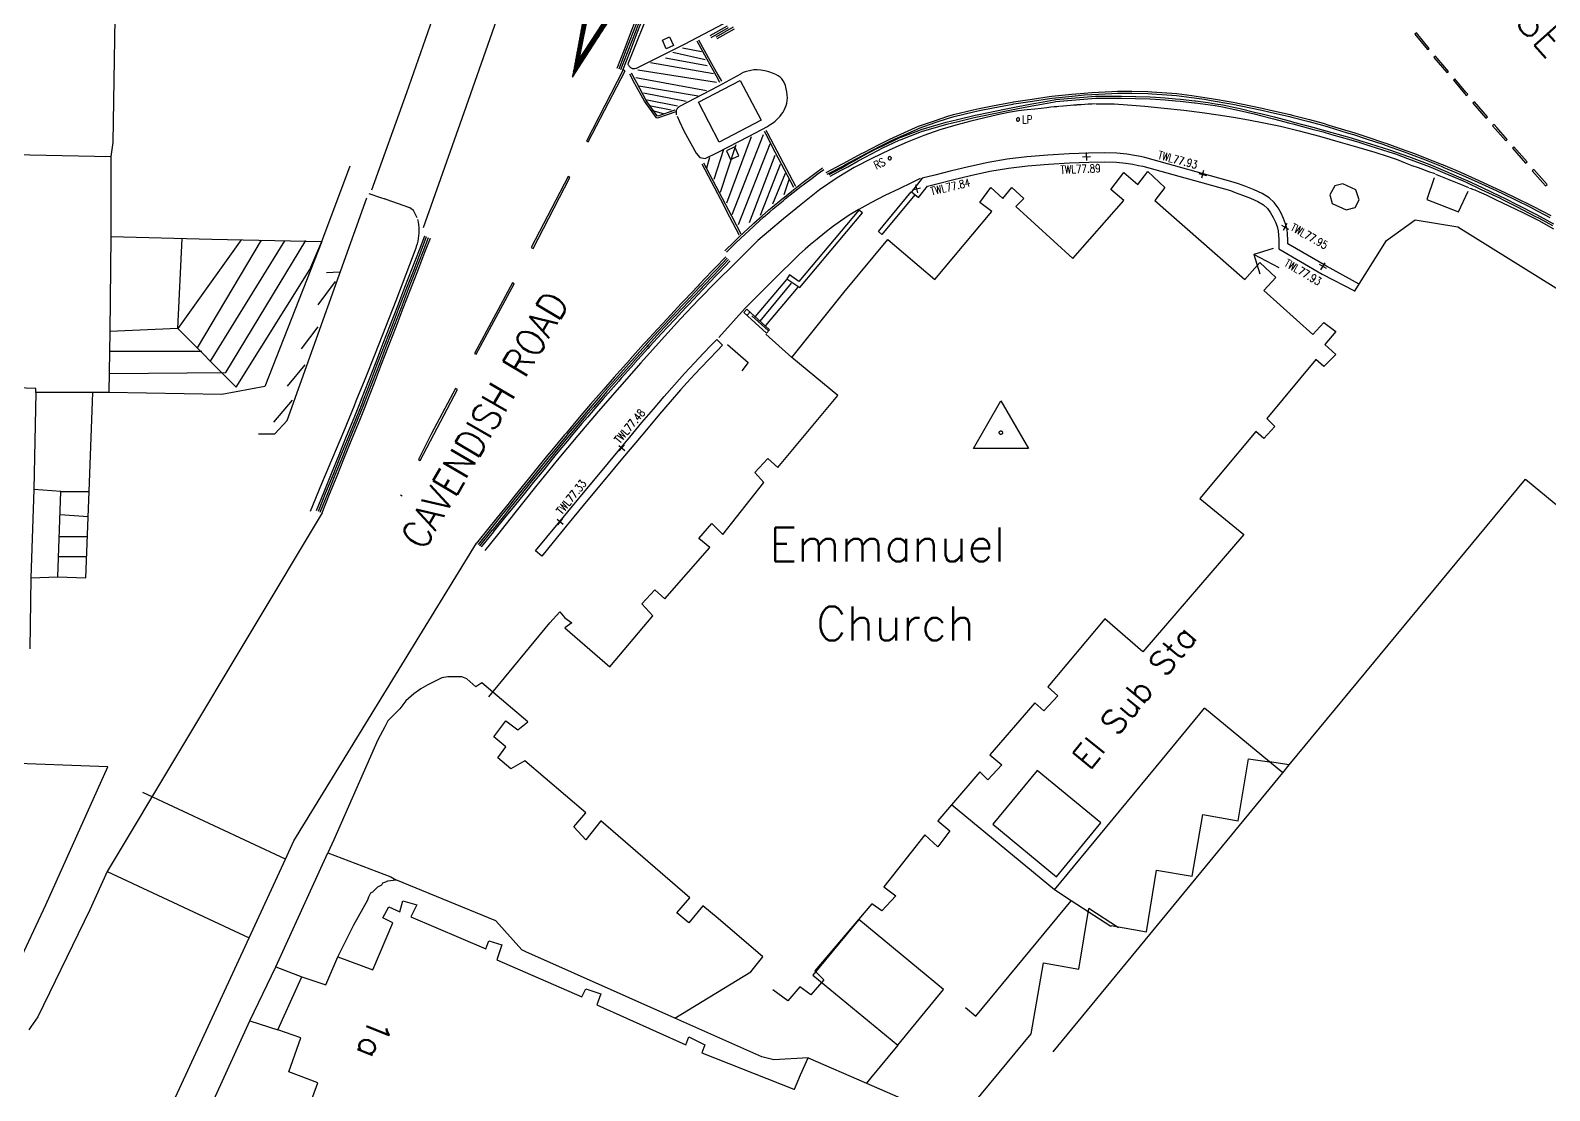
# Model space of a CAD drawing. Extents: x 427500 to 429848, y 434500 to 436505.
# Drawn here: x 429542 to 429618, y 434591.1 to 434644.1 of the extents above; entities that cross this region are included whole.
import ezdxf

# ---------------------------------------------------------------- set-up
doc = ezdxf.new("R2010")
doc.units = 0
doc.layers.get('0').update_dxf_attribs({"color": 222})
doc.layers.add('LPTIP_Ex_Base', color=8, linetype='Continuous')
doc.layers.add('ROADNAME', color=7, linetype='Continuous')
doc.styles.add('LCC Romans', font='romans.shx', dxfattribs={"width": 0.9})
doc.styles.add('MtXpl_Romans', font='romans__.ttf')
doc.styles.get("Standard").update_dxf_attribs({"font": 'romans.shx'})

# ---------------------------------------------------------------- blocks, each defined once
blk = doc.blocks.new('FENCE_UP')
at = {"color": 0, "linetype": 'ByBlock', "flags": 128}
blk.add_lwpolyline([(0, 0.5), (0, -0.5)], dxfattribs=at)
blk = doc.blocks.new('CIRCL')
at = {"color": 0, "linetype": 'ByBlock', "flags": 128}
for points in [[(0.5, 0), (0.475, 0.154), (0.404, 0.293), (0.293, 0.404), (0.154, 0.475), (0, 0.5), (-0.154, 0.475), (-0.293, 0.404), (-0.404, 0.293), (-0.475, 0.154), (-0.5, 0), (-0.475, -0.154), (-0.404, -0.293), (-0.293, -0.404), (-0.154, -0.475), (0, -0.5), (0.154, -0.475), (0.293, -0.404), (0.404, -0.293), (0.475, -0.154)], [(0.5, 0), (0.475, -0.154)]]:
    blk.add_lwpolyline(points, dxfattribs=at)
blk = doc.blocks.new('MH_GWAY_TRI')
at = {"color": 0, "linetype": 'ByBlock', "flags": 128}
for points in [[(0.5, 0.17145), (-0.5, -0.00815)], [(0.5, 0.15435), (0.4046, 0.15435)], [(0.5, 0.15685), (0.4185, 0.15685)], [(0.5, 0.15935), (0.4324, 0.15935)], [(0.5, 0.16185), (0.4463, 0.16185)], [(0.5, 0.16435), (0.4602, 0.16435)], [(0.5, 0.16675), (0.4742, 0.16675)], [(0.5, 0.16935), (0.4881, 0.16935)], [(-0.2742, 0.00185), (-0.4444, 0.00185)], [(-0.2589, 0.00435), (-0.4305, 0.00435)], [(-0.2436, 0.00685), (-0.4165, 0.00685)], [(-0.2283, 0.00935), (-0.4026, 0.00935)], [(-0.213, 0.01185), (-0.3887, 0.01185)], [(-0.1977, 0.01425), (-0.3748, 0.01425)], [(-0.1824, 0.01685), (-0.3609, 0.01685)], [(-0.167, 0.01935), (-0.347, 0.01935)], [(-0.1517, 0.02185), (-0.333, 0.02185)], [(-0.1364, 0.02435), (-0.3191, 0.02435)], [(-0.1211, 0.02685), (-0.3052, 0.02685)], [(-0.1058, 0.02925), (-0.2913, 0.02925)], [(0.3259, 0.09975), (-0.2872, -0.00035)], [(-0.0905, 0.03185), (-0.2774, 0.03185)], [(-0.0752, 0.03435), (-0.2635, 0.03435)], [(-0.0599, 0.03675), (-0.2495, 0.03675)], [(-0.0445, 0.03935), (-0.2356, 0.03935)], [(-0.0292, 0.04185), (-0.2217, 0.04185)], [(-0.0139, 0.04435), (-0.2078, 0.04435)], [(0.0014, 0.04685), (-0.1939, 0.04685)], [(0.0167, 0.04935), (-0.18, 0.04935)], [(0.032, 0.05175), (-0.166, 0.05175)], [(0.0473, 0.05435), (-0.1521, 0.05435)], [(0.0627, 0.05685), (-0.1382, 0.05685)], [(0.078, 0.05935), (-0.1243, 0.05935)], [(0.0933, 0.06185), (-0.1104, 0.06185)], [(0.1086, 0.06435), (-0.0965, 0.06435)], [(0.1239, 0.06675), (-0.0825, 0.06675)], [(0.1392, 0.06935), (-0.0686, 0.06935)], [(0.1545, 0.07185), (-0.0547, 0.07185)], [(0.1698, 0.07425), (-0.0408, 0.07425)], [(0.1852, 0.07685), (-0.0269, 0.07685)], [(0.2005, 0.07935), (-0.0129, 0.07935)], [(0.2158, 0.08185), (0.001, 0.08185)], [(0.2311, 0.08435), (0.0149, 0.08435)], [(0.2464, 0.08685), (0.0288, 0.08685)], [(0.2617, 0.08935), (0.0427, 0.08935)], [(0.277, 0.09185), (0.0566, 0.09185)], [(0.2923, 0.09435), (0.0706, 0.09435)], [(0.3077, 0.09685), (0.0845, 0.09685)], [(0.323, 0.09935), (0.0984, 0.09935)], [(0.5, 0.10185), (0.1123, 0.10185)], [(0.5, 0.10435), (0.1262, 0.10435)], [(0.5, 0.10685), (0.1401, 0.10685)], [(0.5, 0.10935), (0.1541, 0.10935)], [(0.5, 0.11185), (0.168, 0.11185)], [(0.5, 0.11435), (0.1819, 0.11435)], [(0.5, 0.11685), (0.1958, 0.11685)], [(0.5, 0.11935), (0.2097, 0.11935)], [(0.5, 0.12185), (0.2236, 0.12185)], [(0.5, 0.12435), (0.2376, 0.12435)], [(0.5, 0.12685), (0.2515, 0.12685)], [(0.5, 0.12925), (0.2654, 0.12925)], [(0.5, 0.13185), (0.2793, 0.13185)], [(0.5, 0.13435), (0.2932, 0.13435)], [(0.5, 0.13685), (0.3071, 0.13685)], [(0.5, 0.13935), (0.3211, 0.13935)], [(0.3259, -0.10465), (0.3259, 0.09975)], [(0.5, 0.09935), (0.3259, 0.09935)], [(0.5, 0.09685), (0.3259, 0.09685)], [(0.5, 0.09435), (0.3259, 0.09435)], [(0.5, 0.09185), (0.3259, 0.09185)], [(0.5, 0.08935), (0.3259, 0.08935)], [(0.5, 0.08685), (0.3259, 0.08685)], [(0.5, 0.08435), (0.3259, 0.08435)], [(0.5, 0.08185), (0.3259, 0.08185)], [(0.5, 0.07935), (0.3259, 0.07935)], [(0.5, 0.07685), (0.3259, 0.07685)], [(0.5, 0.07425), (0.3259, 0.07425)], [(0.5, 0.07185), (0.3259, 0.07185)], [(0.5, 0.06935), (0.3259, 0.06935)], [(0.5, 0.06675), (0.3259, 0.06675)], [(0.5, 0.06435), (0.3259, 0.06435)], [(0.5, 0.06185), (0.3259, 0.06185)], [(0.5, 0.05935), (0.3259, 0.05935)], [(0.5, 0.05685), (0.3259, 0.05685)], [(0.5, 0.05435), (0.3259, 0.05435)], [(0.5, 0.05175), (0.3259, 0.05175)], [(0.5, 0.04935), (0.3259, 0.04935)], [(0.5, 0.04685), (0.3259, 0.04685)], [(0.5, 0.04435), (0.3259, 0.04435)], [(0.5, 0.04185), (0.3259, 0.04185)], [(0.5, 0.03935), (0.3259, 0.03935)], [(0.5, 0.03675), (0.3259, 0.03675)], [(0.5, 0.03435), (0.3259, 0.03435)], [(0.5, 0.03185), (0.3259, 0.03185)], [(0.5, 0.02925), (0.3259, 0.02925)], [(0.5, 0.02685), (0.3259, 0.02685)], [(0.5, 0.02435), (0.3259, 0.02435)], [(0.5, 0.02185), (0.3259, 0.02185)], [(0.5, 0.01935), (0.3259, 0.01935)], [(0.5, 0.01685), (0.3259, 0.01685)], [(0.5, 0.01425), (0.3259, 0.01425)], [(0.5, 0.01185), (0.3259, 0.01185)], [(0.5, 0.00935), (0.3259, 0.00935)], [(0.5, 0.00685), (0.3259, 0.00685)], [(0.5, 0.00435), (0.3259, 0.00435)], [(0.5, 0.00185), (0.3259, 0.00185)], [(0.5, 0.14185), (0.335, 0.14185)], [(0.5, 0.14435), (0.3489, 0.14435)], [(0.5, 0.14685), (0.3628, 0.14685)], [(0.5, 0.14935), (0.3767, 0.14935)], [(0.5, 0.15175), (0.3906, 0.15175)], [(-0.5, -0.00815), (0.5, -0.17145)], [(-0.2409, -0.00815), (-0.5, -0.00815)], [(-0.2556, -0.00565), (-0.4861, -0.00565)], [(-0.2262, -0.01065), (-0.4847, -0.01065)], [(-0.2703, -0.00315), (-0.4722, -0.00315)], [(-0.2115, -0.01315), (-0.4694, -0.01315)], [(-0.285, -0.00065), (-0.4583, -0.00065)], [(-0.1969, -0.01565), (-0.4541, -0.01565)], [(-0.1822, -0.01815), (-0.4388, -0.01815)], [(-0.1675, -0.02065), (-0.4235, -0.02065)], [(-0.1528, -0.02325), (-0.4082, -0.02325)], [(-0.1381, -0.02565), (-0.3929, -0.02565)], [(-0.1234, -0.02815), (-0.3776, -0.02815)], [(-0.1088, -0.03065), (-0.3622, -0.03065)], [(-0.0941, -0.03315), (-0.3469, -0.03315)], [(-0.0794, -0.03565), (-0.3316, -0.03565)], [(-0.0647, -0.03815), (-0.3163, -0.03815)], [(-0.05, -0.04065), (-0.301, -0.04065)], [(-0.2872, -0.00035), (0.3259, -0.10465)], [(-0.0353, -0.04315), (-0.2857, -0.04315)], [(-0.0206, -0.04575), (-0.2704, -0.04575)], [(-0.006, -0.04815), (-0.2551, -0.04815)], [(0.0087, -0.05065), (-0.2398, -0.05065)], [(0.0234, -0.05315), (-0.2244, -0.05315)], [(0.0381, -0.05565), (-0.2091, -0.05565)], [(0.0528, -0.05815), (-0.1938, -0.05815)], [(0.0675, -0.06065), (-0.1785, -0.06065)], [(0.0821, -0.06315), (-0.1632, -0.06315)], [(0.0968, -0.06565), (-0.1479, -0.06565)], [(0.1115, -0.06815), (-0.1326, -0.06815)], [(0.1262, -0.07065), (-0.1173, -0.07065)], [(0.1409, -0.07315), (-0.102, -0.07315)], [(0.1556, -0.07565), (-0.0866, -0.07565)], [(0.1703, -0.07815), (-0.0713, -0.07815)], [(0.1849, -0.08065), (-0.056, -0.08065)], [(0.1996, -0.08325), (-0.0407, -0.08325)], [(0.2143, -0.08575), (-0.0254, -0.08575)], [(0.229, -0.08815), (-0.0101, -0.08815)], [(0.2437, -0.09065), (0.0052, -0.09065)], [(0.2584, -0.09315), (0.0205, -0.09315)], [(0.273, -0.09565), (0.0358, -0.09565)], [(0.2877, -0.09815), (0.0512, -0.09815)], [(0.3024, -0.10075), (0.0665, -0.10075)], [(0.3171, -0.10315), (0.0818, -0.10315)], [(0.5, -0.10565), (0.0971, -0.10565)], [(0.5, -0.10815), (0.1124, -0.10815)], [(0.5, -0.11065), (0.1277, -0.11065)], [(0.5, -0.11315), (0.143, -0.11315)], [(0.5, -0.11565), (0.1583, -0.11565)], [(0.5, -0.11815), (0.1737, -0.11815)], [(0.5, -0.12065), (0.189, -0.12065)], [(0.5, -0.12325), (0.2043, -0.12325)], [(0.5, -0.12565), (0.2196, -0.12565)], [(0.5, -0.12815), (0.2349, -0.12815)], [(0.5, -0.13065), (0.2502, -0.13065)], [(0.5, -0.13315), (0.2655, -0.13315)], [(0.5, -0.13565), (0.2808, -0.13565)], [(0.5, -0.13815), (0.2961, -0.13815)], [(0.5, -0.14065), (0.3115, -0.14065)], [(0.5, -0.00065), (0.3259, -0.00065)], [(0.5, -0.00315), (0.3259, -0.00315)], [(0.5, -0.00565), (0.3259, -0.00565)], [(0.5, -0.00815), (0.3259, -0.00815)], [(0.5, -0.01065), (0.3259, -0.01065)], [(0.5, -0.01315), (0.3259, -0.01315)], [(0.5, -0.01565), (0.3259, -0.01565)], [(0.5, -0.01815), (0.3259, -0.01815)], [(0.5, -0.02065), (0.3259, -0.02065)], [(0.5, -0.02325), (0.3259, -0.02325)], [(0.5, -0.02565), (0.3259, -0.02565)], [(0.5, -0.02815), (0.3259, -0.02815)], [(0.5, -0.03065), (0.3259, -0.03065)], [(0.5, -0.03315), (0.3259, -0.03315)], [(0.5, -0.03565), (0.3259, -0.03565)], [(0.5, -0.03815), (0.3259, -0.03815)], [(0.5, -0.04065), (0.3259, -0.04065)], [(0.5, -0.04315), (0.3259, -0.04315)], [(0.5, -0.04575), (0.3259, -0.04575)], [(0.5, -0.04815), (0.3259, -0.04815)], [(0.5, -0.05065), (0.3259, -0.05065)], [(0.5, -0.05315), (0.3259, -0.05315)], [(0.5, -0.05565), (0.3259, -0.05565)], [(0.5, -0.05815), (0.3259, -0.05815)], [(0.5, -0.06065), (0.3259, -0.06065)], [(0.5, -0.06315), (0.3259, -0.06315)], [(0.5, -0.06565), (0.3259, -0.06565)], [(0.5, -0.06815), (0.3259, -0.06815)], [(0.5, -0.07065), (0.3259, -0.07065)], [(0.5, -0.07315), (0.3259, -0.07315)], [(0.5, -0.07565), (0.3259, -0.07565)], [(0.5, -0.07815), (0.3259, -0.07815)], [(0.5, -0.08065), (0.3259, -0.08065)], [(0.5, -0.08325), (0.3259, -0.08325)], [(0.5, -0.08575), (0.3259, -0.08575)], [(0.5, -0.08815), (0.3259, -0.08815)], [(0.5, -0.09065), (0.3259, -0.09065)], [(0.5, -0.09315), (0.3259, -0.09315)], [(0.5, -0.09565), (0.3259, -0.09565)], [(0.5, -0.09815), (0.3259, -0.09815)], [(0.5, -0.10075), (0.3259, -0.10075)], [(0.5, -0.10315), (0.3259, -0.10315)], [(0.5, -0.14315), (0.3268, -0.14315)], [(0.5, -0.14575), (0.3421, -0.14575)], [(0.5, -0.14815), (0.3574, -0.14815)], [(0.5, -0.15065), (0.3727, -0.15065)], [(0.5, -0.15315), (0.388, -0.15315)], [(0.5, -0.15565), (0.4033, -0.15565)], [(0.5, -0.15815), (0.4186, -0.15815)], [(0.5, -0.16075), (0.4339, -0.16075)], [(0.5, -0.16315), (0.4493, -0.16315)], [(0.5, -0.16565), (0.4646, -0.16565)], [(0.5, -0.16815), (0.4799, -0.16815)], [(0.5, -0.17065), (0.4952, -0.17065)]]:
    blk.add_lwpolyline(points, dxfattribs=at)
blk = doc.blocks.new('SPOT')
at = {"color": 0, "linetype": 'ByBlock', "flags": 128}
for points in [[(-0.5, 0), (0.5, 0)], [(0, 0.5), (0, -0.5)]]:
    blk.add_lwpolyline(points, dxfattribs=at)

msp = doc.modelspace()

# ---------------------------------------------------------------- linework, layer by layer
at = {"layer": 'LPTIP_Ex_Base', "color": 251, "true_color": 0x636466}
for p, q in [((429546.3, 434647.75), (429546.15, 434638.5)), ((429546.15, 434638.5), (429546.05, 434637.8)), ((429536.8, 434638), (429546.05, 434637.8)), ((429546.05, 434637.8), (429546.05, 434633.8)), ((429556.6, 434633.55), (429558.017, 434637.337)), ((429596.05, 434636.15), (429596.7, 434637)), ((429596.7, 434637), (429597.4, 434636.4)), ((429597.4, 434636.4), (429597.9, 434637.05)), ((429597.9, 434637.05), (429598.75, 434636.25)), ((429589.5, 434635.5), (429590.05, 434636.25)), ((429590.05, 434636.25), (429590.65, 434635.7)), ((429590.65, 434635.7), (429591.1, 434636.25)), ((429591.1, 434636.25), (429591.7, 434635.7)), ((429596.7, 434635.6), (429596.05, 434636.15)), ((429598.75, 434636.25), (429598.25, 434635.6)), ((429590.1, 434635.05), (429589.5, 434635.5)), ((429591.7, 434635.7), (429591.3, 434635.3)), ((429591.3, 434635.3), (429594.15, 434632.7)), ((429594.15, 434632.7), (429596.7, 434635.6)), ((429598.25, 434635.6), (429602.75, 434631.65)), ((429587.25, 434631.65), (429590.1, 434635.05)), ((429546.05, 434633.8), (429545.99, 434629.05)), ((429546.05, 434633.8), (429551.09, 434633.68)), ((429549.4, 434629.2), (429549.619, 434633.715)), ((429552.563, 434633.645), (429549.4, 434629.2)), ((429553.56, 434633.62), (429550.36, 434628.24)), ((429551.03, 434627.57), (429554.75, 434633.59)), ((429551.09, 434633.68), (429556.6, 434633.55)), ((429551.8, 434627), (429555.8, 434633.6)), ((429556.6, 434633.55), (429553.75, 434626.3)), ((429556, 434632.15), (429556.6, 434633.55)), ((429582.7, 434631), (429584.9, 434633.65)), ((429584.9, 434633.65), (429587.25, 434631.65)), ((429552.32, 434626.28), (429556, 434632.15)), ((429602.75, 434631.65), (429603.5, 434632.5)), ((429603.5, 434632.5), (429604.3, 434631.75)), ((429604.3, 434631.75), (429603.7, 434631.1)), ((429580.1, 434627.75), (429582.7, 434631)), ((429603.7, 434631.1), (429606.15, 434628.9)), ((429545.99, 434629.05), (429545.95, 434626)), ((429549.4, 434629.2), (429545.99, 434629.05)), ((429549.4, 434629.2), (429552.32, 434626.28)), ((429606.15, 434628.9), (429606.7, 434629.5)), ((429606.7, 434629.5), (429607.3, 434629.05)), ((429607.3, 434629.05), (429606.75, 434628.4)), ((429578.793, 434628.931), (429580.1, 434627.75)), ((429606.75, 434628.4), (429607.3, 434627.9)), ((429550.6, 434628.05), (429546, 434628.05)), ((429582.4, 434625.85), (429580.1, 434627.75)), ((429606.3, 434627.65), (429603.85, 434624.7)), ((429606.7, 434627.3), (429606.3, 434627.65)), ((429607.3, 434627.9), (429606.7, 434627.3)), ((429546, 434626.95), (429551.8, 434627)), ((429542.3, 434626.2), (429537.95, 434626.35)), ((429542.3, 434626), (429542.2, 434621.15)), ((429542.3, 434626), (429542.3, 434626.2)), ((429545.15, 434626), (429542.3, 434626)), ((429544.96, 434621.05), (429545.15, 434626)), ((429545.95, 434626), (429545.15, 434626)), ((429551.6, 434625.9), (429545.95, 434626)), ((429553.75, 434626.3), (429551.6, 434625.9)), ((429579.4, 434622.25), (429582.4, 434625.85)), ((429603.85, 434624.7), (429604.25, 434624.3)), ((429603.3, 434624.05), (429600.5, 434620.7)), ((429603.7, 434623.7), (429603.3, 434624.05)), ((429604.25, 434624.3), (429603.7, 434623.7)), ((429578.25, 434622), (429578.9, 434622.7)), ((429578.9, 434622.7), (429579.4, 434622.25)), ((429576.65, 434618.9), (429578.7, 434621.5)), ((429578.7, 434621.5), (429578.25, 434622)), ((429604.968, 434607.393), (429616.784, 434621.667)), ((429616.784, 434621.667), (429628.316, 434612.121)), ((429542.2, 434621.15), (429542.05, 434616.75)), ((429543.55, 434621.05), (429542.2, 434621.15)), ((429543.4, 434616.8), (429543.55, 434621.05)), ((429543.55, 434621.05), (429544.96, 434621.05)), ((429544.8, 434616.75), (429544.96, 434621.05)), ((429600.5, 434620.7), (429602.7, 434618.9)), ((429543.51, 434619.91), (429544.92, 434619.8)), ((429556.612, 434619.994), (429545.858, 434602.052)), ((429575.45, 434618.7), (429576.1, 434619.45)), ((429576.1, 434619.45), (429576.65, 434618.9)), ((429543.47, 434618.8), (429544.88, 434618.8)), ((429555.2, 434603.6), (429564.329, 434618.473)), ((429564.329, 434618.473), (429564.329, 434618.473)), ((429564.329, 434618.473), (429564.329, 434618.473)), ((429564.329, 434618.473), (429564.329, 434618.473)), ((429564.329, 434618.473), (429564.329, 434618.473)), ((429576, 434618.25), (429575.45, 434618.7)), ((429602.7, 434618.9), (429597.65, 434613.05)), ((429543.44, 434617.8), (429544.84, 434617.8)), ((429573.75, 434615.7), (429576, 434618.25)), ((429542.05, 434616.75), (429542, 434613.2)), ((429542.05, 434616.75), (429543.4, 434616.8)), ((429543.4, 434616.8), (429544.8, 434616.75)), ((429572.6, 434615.45), (429573.25, 434616.15)), ((429573.25, 434616.15), (429573.75, 434615.7)), ((429573.15, 434614.85), (429572.6, 434615.45)), ((429568, 434614.5), (429568.5, 434615.05)), ((429568.5, 434615.05), (429568.75, 434614.75)), ((429568.75, 434614.75), (429569.1, 434614.5)), ((429571, 434612.3), (429573.15, 434614.85)), ((429595.75, 434614.7), (429592.9, 434611.3)), ((429597.65, 434613.05), (429595.75, 434614.7)), ((429564.95, 434610.8), (429568, 434614.5)), ((429569.1, 434614.5), (429568.75, 434614.25)), ((429568.75, 434614.25), (429571, 434612.3)), ((429562.6, 434611.75), (429561.9, 434611.4)), ((429562.9, 434611.8), (429562.6, 434611.75)), ((429563.6, 434611.8), (429562.9, 434611.8)), ((429563.85, 434611.7), (429563.6, 434611.8)), ((429564.3, 434611.3), (429563.85, 434611.7)), ((429561.2, 434610.95), (429560.8, 434610.6)), ((429561.55, 434611.2), (429561.2, 434610.95)), ((429561.9, 434611.4), (429561.55, 434611.2)), ((429564.6, 434611.5), (429564.3, 434611.3)), ((429566.9, 434609.55), (429564.6, 434611.5)), ((429593.4, 434610.85), (429592.7, 434610.1)), ((429592.9, 434611.3), (429593.4, 434610.85)), ((429560.5, 434610.2), (429559.9, 434609.6)), ((429560.8, 434610.6), (429560.5, 434610.2)), ((429592.25, 434610.5), (429590, 434607.9)), ((429592.7, 434610.1), (429592.25, 434610.5)), ((429598.623, 434607.671), (429600.73, 434610.225)), ((429603.978, 434607.537), (429600.73, 434610.225)), ((429559.75, 434609.3), (429559.4, 434608.65)), ((429559.9, 434609.6), (429559.75, 434609.3)), ((429565.2, 434608.8), (429565.8, 434609.6)), ((429565.8, 434609.6), (429566.4, 434609.15)), ((429566.4, 434609.15), (429566.9, 434609.55)), ((429559.4, 434608.65), (429557.2, 434603.65)), ((429565.8, 434608.3), (429565.2, 434608.8)), ((429565.4, 434607.75), (429565.8, 434608.3)), ((429566.05, 434607.2), (429565.4, 434607.75)), ((429590, 434607.9), (429590.6, 434607.4)), ((429545.9, 434607.3), (429540.5, 434607.5)), ((429542.8, 434600.4), (429545.9, 434607.3)), ((429566.75, 434607.6), (429566.05, 434607.2)), ((429569.8, 434605), (429566.75, 434607.6)), ((429589.5, 434607.05), (429588.075, 434605.388)), ((429589.9, 434606.65), (429589.5, 434607.05)), ((429590.6, 434607.4), (429589.9, 434606.65)), ((429592.365, 434607.112), (429590.144, 434604.421)), ((429595.543, 434604.489), (429592.365, 434607.112)), ((429596.485, 434605.081), (429598.623, 434607.671)), ((429597.522, 434598.341), (429604.638, 434606.991)), ((429602.406, 434604.601), (429602.921, 434607.691)), ((429602.921, 434607.691), (429603.978, 434607.537)), ((429604.968, 434607.393), (429603.978, 434607.537)), ((429604.638, 434606.991), (429603.978, 434607.537)), ((429604.638, 434606.991), (429604.968, 434607.393)), ((429554.777, 434602.683), (429547.641, 434606.005)), ((429569.2, 434604.3), (429569.8, 434605)), ((429588.075, 434605.388), (429587.4, 434604.6)), ((429593.229, 434601.135), (429588.075, 434605.388)), ((429593.229, 434601.135), (429596.485, 434605.081)), ((429600.107, 434601.824), (429600.637, 434604.911)), ((429600.637, 434604.911), (429602.406, 434604.601)), ((429569.8, 434603.65), (429569.2, 434604.3)), ((429570.55, 434604.6), (429569.8, 434603.65)), ((429575, 434600.75), (429570.55, 434604.6)), ((429587.4, 434604.6), (429588, 434604.1)), ((429588, 434604.1), (429587.4, 434603.3)), ((429590.144, 434604.421), (429593.322, 434601.798)), ((429593.322, 434601.798), (429595.543, 434604.489)), ((429554.777, 434602.683), (429555.2, 434603.6)), ((429557.2, 434603.65), (429556.9, 434603)), ((429586.75, 434603.9), (429584.7, 434601.3)), ((429587.4, 434603.3), (429586.75, 434603.9)), ((429552.96, 434598.746), (429554.777, 434602.683)), ((429554.3, 434597.3), (429556.9, 434603)), ((429556.9, 434603), (429560.05, 434601.8)), ((429545.858, 434602.052), (429545, 434600.15)), ((429545.858, 434602.052), (429552.96, 434598.746)), ((429559.9, 434601.6), (429560.3, 434601.65)), ((429560.05, 434601.8), (429560.3, 434601.65)), ((429565.3, 434599.6), (429560.3, 434601.65)), ((429597.821, 434599.039), (429598.336, 434602.129)), ((429598.336, 434602.129), (429600.107, 434601.824)), ((429558.95, 434600.8), (429559.05, 434601)), ((429559.05, 434601), (429559.15, 434601.05)), ((429559.15, 434601.05), (429559.4, 434601.3)), ((429559.4, 434601.3), (429559.6, 434601.4)), ((429559.6, 434601.4), (429559.65, 434601.5)), ((429559.65, 434601.5), (429559.8, 434601.55)), ((429559.8, 434601.55), (429559.9, 434601.6)), ((429584.7, 434601.3), (429585.3, 434600.85)), ((429594.055, 434600.597), (429593.229, 434601.135)), ((429541.35, 434597.3), (429542.8, 434600.4)), ((429545, 434600.15), (429542.4, 434594.8)), ((429558.2, 434599.4), (429558.9, 434600.65)), ((429558.9, 434600.65), (429558.95, 434600.8)), ((429559.65, 434599.75), (429559.95, 434600.3)), ((429559.95, 434600.3), (429560.5, 434600.05)), ((429560.5, 434600.05), (429560.65, 434600.6)), ((429560.65, 434600.6), (429561.35, 434600.4)), ((429561.35, 434600.4), (429561.05, 434599.8)), ((429574.35, 434600), (429575, 434600.75)), ((429575.65, 434600.35), (429574.95, 434599.5)), ((429576.407, 434599.707), (429575.65, 434600.35)), ((429584.1, 434600.45), (429581.25, 434597.1)), ((429584.6, 434600.1), (429584.1, 434600.45)), ((429585.3, 434600.85), (429584.6, 434600.1)), ((429589.3, 434594.828), (429594.055, 434600.597)), ((429596.043, 434599.303), (429594.055, 434600.597)), ((429594.438, 434597.171), (429594.943, 434600.203)), ((429596.422, 434599.241), (429594.943, 434600.203)), ((429557.4, 434597.8), (429558.2, 434599.4)), ((429559.15, 434597.15), (429560.15, 434599.5)), ((429560.15, 434599.5), (429559.65, 434599.75)), ((429561.05, 434599.8), (429564.8, 434598.2)), ((429566.6, 434598.15), (429565.3, 434599.6)), ((429574.95, 434599.5), (429574.35, 434600)), ((429578.65, 434597.8), (429576.407, 434599.707)), ((429583.438, 434599.652), (429581.149, 434596.874)), ((429587.683, 434596.154), (429583.438, 434599.652)), ((429596.043, 434599.303), (429596.053, 434599.361)), ((429596.053, 434599.361), (429597.821, 434599.039)), ((429546.8, 434585.4), (429552.96, 434598.746)), ((429564.8, 434598.2), (429564.95, 434598.6)), ((429564.95, 434598.6), (429565.6, 434598.4)), ((429565.6, 434598.4), (429565.35, 434597.65)), ((429566.8, 434598.05), (429566.6, 434598.15)), ((429574.25, 434594.735), (429566.8, 434598.05)), ((429593.16, 434593.038), (429597.522, 434598.341)), ((429553, 434594.6), (429554.3, 434597.3)), ((429554.3, 434597.3), (429555.6, 434596.8)), ((429556.8, 434596.4), (429557.4, 434597.8)), ((429557.4, 434597.8), (429559.15, 434597.15)), ((429565.35, 434597.65), (429569.6, 434595.8)), ((429578.05, 434597.05), (429578.65, 434597.8)), ((429581.25, 434597.1), (429581.7, 434596.65)), ((429592.06, 434593.938), (429592.67, 434597.497)), ((429592.67, 434597.497), (429594.438, 434597.171)), ((429554.4, 434594.15), (429555.6, 434596.8)), ((429555.6, 434596.8), (429556.8, 434596.4)), ((429574.25, 434594.735), (429578.05, 434597.05)), ((429581.7, 434596.65), (429581.05, 434595.9)), ((429581.149, 434596.874), (429585.394, 434593.376)), ((429569.6, 434595.8), (429569.8, 434596.2)), ((429569.8, 434596.2), (429570.55, 434595.95)), ((429570.55, 434595.95), (429570.35, 434595.4)), ((429579.9, 434595.6), (429579.15, 434596.15)), ((429580.5, 434596.3), (429579.9, 434595.6)), ((429581.05, 434595.9), (429580.5, 434596.3)), ((429585.394, 434593.376), (429587.683, 434596.154)), ((429542.4, 434594.8), (429542.05, 434594.3)), ((429570.35, 434595.4), (429574.8, 434593.4)), ((429588.783, 434595.254), (429589.3, 434594.828)), ((429542.05, 434594.3), (429541.95, 434594.15)), ((429551.2, 434590.65), (429553, 434594.6)), ((429553, 434594.6), (429554.4, 434594.15)), ((429555.55, 434593.75), (429554.4, 434594.15)), ((429578.6, 434592.8), (429574.25, 434594.735)), ((429554.95, 434592.05), (429555.55, 434593.75)), ((429574.8, 434593.4), (429574.95, 434593.8)), ((429574.95, 434593.8), (429575.75, 434593.4)), ((429575.75, 434593.4), (429575.6, 434593)), ((429585.394, 434593.376), (429584.035, 434591.726)), ((429588.375, 434589.493), (429592.06, 434593.938)), ((429575.6, 434593), (429580.199, 434591.185)), ((429579.2, 434592.65), (429578.6, 434592.8)), ((429580.904, 434592.744), (429579.2, 434592.65)), ((429580.533, 434591.892), (429580.904, 434592.744)), ((429580.904, 434592.744), (429583.826, 434591.473)), ((429556.4, 434591.5), (429554.95, 434592.05)), ((429580.222, 434591.176), (429580.533, 434591.892)), ((429555.4, 434588.8), (429556.4, 434591.5)), ((429580.199, 434591.185), (429580.222, 434591.176)), ((429584.035, 434591.726), (429583.826, 434591.473)), ((429583.826, 434591.473), (429587.459, 434589.892))]:
    msp.add_line(p, q, dxfattribs=at)
at = {"layer": 'LPTIP_Ex_Base', "color": 251, "true_color": 0x636466, "flags": 128}
for points in [[(429561.685, 434634.265), (429563.706, 434639.998), (429566.09, 434646.806)], [(429562.585, 434645.998), (429560.823, 434640.982), (429559.075, 434636.119)], [(429571.366, 434642.224), (429571.726, 434643.157), (429572.086, 434644.09), (429572.445, 434645.024)], [(429571.46, 434642.188), (429571.819, 434643.121), (429572.179, 434644.054), (429572.538, 434644.988)], [(429571.553, 434642.152), (429571.913, 434643.085), (429572.272, 434644.018), (429572.632, 434644.952)], [(429576.681, 434644.446), (429574.71, 434643.4), (429572.31, 434642.203), (429572.242, 434642.184), (429572.2, 434642.185), (429572.158, 434642.191), (429572.136, 434642.197), (429572.117, 434642.203), (429572.079, 434642.22), (429572.042, 434642.242), (429572.009, 434642.269), (429571.98, 434642.299), (429571.955, 434642.333), (429571.935, 434642.371), (429571.92, 434642.41), (429571.922, 434642.496), (429573.071, 434645.349)], [(429571.646, 434642.116), (429572.006, 434643.049), (429572.365, 434643.983), (429572.725, 434644.916)], [(429576.862, 434644.33), (429575.995, 434643.832)], [(429576.912, 434644.243), (429576.045, 434643.745)], [(429577.168, 434644.267), (429576.293, 434643.772)], [(429577.209, 434644.176), (429576.343, 434643.686)], [(429575.342, 434643.585), (429575.827, 434642.71), (429576.311, 434641.835), (429576.487, 434641.517), (429576.487, 434641.517)], [(429575.429, 434643.633), (429575.914, 434642.758), (429576.399, 434641.883), (429576.575, 434641.566), (429576.575, 434641.566)], [(429611.884, 434643.15), (429611.961, 434643.213), (429611.328, 434643.988), (429611.251, 434643.924), (429611.884, 434643.15)], [(429573.774, 434642.739), (429575.868, 434642.353)], [(429575.759, 434642.646), (429574.149, 434643.011)], [(429574.627, 434643.241), (429575.587, 434643.058)], [(429612.846, 434641.998), (429612.922, 434642.063), (429612.357, 434642.728), (429612.277, 434642.826), (429612.2, 434642.763), (429612.846, 434641.998)], [(429571.755, 434642.085), (429571.667, 434642.131), (429569.827, 434638.579), (429569.915, 434638.533), (429571.755, 434642.085)], [(429574.289, 434640.032), (429573.371, 434639.729), (429573.326, 434639.745), (429572.733, 434640.566), (429572.252, 434641.443), (429571.991, 434641.918), (429571.991, 434641.918)], [(429574.243, 434640.12), (429573.4, 434639.825), (429573.363, 434639.838), (429572.82, 434640.614), (429572.339, 434641.491), (429572.079, 434641.966), (429572.079, 434641.966)], [(429572.392, 434642.145), (429576.336, 434641.517)], [(429576.171, 434641.945), (429573.021, 434642.484)], [(429574.356, 434639.816), (429574.476, 434639.558), (429574.702, 434639.095), (429575.317, 434637.974), (429575.499, 434637.749), (429575.769, 434637.711), (429576.386, 434638.014), (429577.958, 434638.831), (429578.872, 434639.306), (429578.97, 434639.371), (429579.022, 434639.407), (429579.094, 434639.455), (429579.177, 434639.513), (429579.264, 434639.58), (429579.344, 434639.653), (429579.423, 434639.734), (429579.505, 434639.823), (429579.585, 434639.92), (429579.659, 434640.022), (429579.72, 434640.129), (429579.769, 434640.239), (429579.811, 434640.354), (429579.844, 434640.474), (429579.865, 434640.6), (429579.872, 434640.732), (429579.866, 434640.877), (429579.847, 434641.036), (429579.816, 434641.197), (429579.774, 434641.349), (429579.722, 434641.48), (429579.662, 434641.589), (429579.596, 434641.683), (429579.516, 434641.765), (429579.418, 434641.838), (429579.296, 434641.907), (429579.137, 434641.972), (429578.946, 434642.033), (429578.741, 434642.085), (429578.539, 434642.123), (429578.359, 434642.143), (429578.197, 434642.139), (429578.04, 434642.112), (429577.77, 434642.033), (429577.67, 434642.003), (429577.545, 434641.943), (429577.533, 434641.929), (429577.522, 434641.918), (429576.43, 434641.318), (429574.484, 434640.313), (429574.448, 434640.283), (429574.427, 434640.262), (429574.399, 434640.234), (429574.368, 434640.2), (429574.34, 434640.163), (429574.32, 434640.124), (429574.311, 434640.077), (429574.308, 434640.022), (429574.31, 434639.966), (429574.312, 434639.917), (429574.313, 434639.883)], [(429575.832, 434641.088), (429572.289, 434641.738)], [(429572.454, 434641.344), (429575.411, 434640.847)], [(429613.817, 434640.855), (429613.893, 434640.92), (429613.8, 434641.027), (429613.245, 434641.681), (429613.169, 434641.617), (429613.817, 434640.855)], [(429574.81, 434640.557), (429572.675, 434640.978)], [(429572.787, 434640.659), (429574.381, 434640.332)], [(429581.812, 434637.012), (429582.6, 434637.42), (429582.698, 434637.473), (429583.578, 434637.949), (429583.691, 434638.01), (429584.468, 434638.407), (429584.997, 434638.678), (429585.369, 434638.845), (429586.282, 434639.254), (429586.429, 434639.319), (429587.226, 434639.595), (429587.899, 434639.827), (429588.183, 434639.898), (429589.154, 434640.136), (429589.462, 434640.211), (429590.136, 434640.34), (429591.118, 434640.528), (429591.176, 434640.539), (429592.109, 434640.676), (429592.957, 434640.8), (429593.101, 434640.815), (429594.096, 434640.918), (429594.718, 434640.981), (429595.095, 434641.002), (429596.093, 434641.056), (429596.372, 434641.071), (429597.096, 434641.065), (429597.893, 434641.058), (429598.099, 434641.043), (429599.096, 434640.969), (429599.339, 434640.95), (429600.091, 434640.851), (429600.747, 434640.764), (429601.083, 434640.706), (429602.068, 434640.532), (429602.158, 434640.517), (429603.049, 434640.336), (429603.61, 434640.222), (429604.028, 434640.126), (429605.003, 434639.902), (429605.117, 434639.876), (429605.972, 434639.648), (429606.654, 434639.465), (429606.937, 434639.381), (429607.895, 434639.093), (429608.2, 434639.002), (429608.848, 434638.787), (429609.734, 434638.494), (429609.798, 434638.471), (429610.739, 434638.131), (429611.235, 434637.952), (429611.676, 434637.777), (429612.605, 434637.409), (429612.739, 434637.356), (429613.526, 434637.015), (429614.259, 434636.698), (429614.443, 434636.613), (429615.35, 434636.192), (429615.743, 434636.01), (429616.253, 434635.759), (429617.138, 434635.322), (429617.151, 434635.316), (429618.036, 434634.851)], [(429581.858, 434636.923), (429582.646, 434637.331), (429582.746, 434637.385), (429583.625, 434637.861), (429583.737, 434637.921), (429584.513, 434638.318), (429585.04, 434638.588), (429585.41, 434638.754), (429586.323, 434639.162), (429586.466, 434639.226), (429587.259, 434639.501), (429587.927, 434639.731), (429588.207, 434639.8), (429589.178, 434640.039), (429589.483, 434640.113), (429590.154, 434640.242), (429591.137, 434640.43), (429591.193, 434640.44), (429592.124, 434640.577), (429592.97, 434640.701), (429593.112, 434640.716), (429594.106, 434640.818), (429594.726, 434640.882), (429595.1, 434640.902), (429596.099, 434640.956), (429596.374, 434640.971), (429597.095, 434640.965), (429597.889, 434640.958), (429598.091, 434640.943), (429599.088, 434640.869), (429599.328, 434640.851), (429600.078, 434640.752), (429600.732, 434640.666), (429601.065, 434640.607), (429602.05, 434640.434), (429602.139, 434640.418), (429603.03, 434640.238), (429603.589, 434640.125), (429604.006, 434640.029), (429604.981, 434639.804), (429605.093, 434639.778), (429605.946, 434639.551), (429606.627, 434639.369), (429606.908, 434639.285), (429607.866, 434638.997), (429608.17, 434638.906), (429608.817, 434638.692), (429609.701, 434638.399), (429609.764, 434638.377), (429610.705, 434638.037), (429611.2, 434637.858), (429611.639, 434637.684), (429612.568, 434637.316), (429612.701, 434637.263), (429613.487, 434636.923), (429614.218, 434636.607), (429614.401, 434636.522), (429615.308, 434636.102), (429615.7, 434635.92), (429616.209, 434635.669), (429617.093, 434635.233), (429617.104, 434635.227), (429617.99, 434634.763)], [(429581.963, 434636.908), (429582.554, 434637.225), (429582.841, 434637.385), (429583.368, 434637.679), (429583.719, 434637.866), (429584.346, 434638.2), (429584.61, 434638.326), (429585.428, 434638.715), (429585.519, 434638.75), (429586.451, 434639.112), (429586.554, 434639.152), (429587.412, 434639.402), (429587.817, 434639.52), (429588.382, 434639.655), (429589.257, 434639.865), (429589.356, 434639.886), (429590.335, 434640.092), (429590.731, 434640.176), (429591.316, 434640.289), (429592.096, 434640.439), (429592.299, 434640.476), (429593.208, 434640.64), (429593.288, 434640.648), (429594.285, 434640.733), (429595.281, 434640.818), (429595.386, 434640.827), (429595.922, 434640.821), (429596.285, 434640.82), (429596.577, 434640.82), (429597.275, 434640.811), (429597.287, 434640.81), (429598.008, 434640.786), (429598.287, 434640.769), (429598.763, 434640.74), (429599.285, 434640.69), (429599.528, 434640.667), (429600.243, 434640.587), (429600.281, 434640.583), (429600.916, 434640.505), (429601.274, 434640.447), (429601.64, 434640.389), (429602.258, 434640.261), (429602.507, 434640.21), (429603.233, 434640.031), (429603.612, 434639.937), (429604.203, 434639.784), (429605.024, 434639.57), (429605.171, 434639.531), (429606.137, 434639.273), (429606.682, 434639.128), (429607.102, 434639.008), (429608.063, 434638.733), (429608.481, 434638.613), (429609.021, 434638.441), (429609.974, 434638.137), (429610.317, 434638.027), (429610.919, 434637.805), (429611.857, 434637.458), (429612.085, 434637.374), (429612.783, 434637.073), (429613.701, 434636.677), (429613.856, 434636.61), (429614.608, 434636.253), (429615.512, 434635.824), (429615.698, 434635.735), (429616.406, 434635.373), (429617.297, 434634.918), (429617.506, 434634.811), (429618.179, 434634.445)], [(429582.011, 434636.82), (429582.601, 434637.137), (429582.89, 434637.298), (429583.415, 434637.591), (429583.766, 434637.778), (429584.391, 434638.111), (429584.652, 434638.235), (429585.468, 434638.623), (429585.555, 434638.657), (429586.487, 434639.019), (429586.586, 434639.057), (429587.44, 434639.306), (429587.843, 434639.423), (429588.405, 434639.558), (429589.279, 434639.768), (429589.377, 434639.788), (429590.355, 434639.995), (429590.751, 434640.078), (429591.335, 434640.19), (429592.114, 434640.341), (429592.317, 434640.377), (429593.221, 434640.541), (429593.297, 434640.548), (429594.293, 434640.633), (429595.29, 434640.719), (429595.385, 434640.727), (429595.921, 434640.721), (429596.285, 434640.72), (429596.576, 434640.72), (429597.274, 434640.711), (429597.283, 434640.71), (429598.002, 434640.686), (429598.281, 434640.669), (429598.753, 434640.64), (429599.276, 434640.59), (429599.517, 434640.567), (429600.232, 434640.488), (429600.269, 434640.483), (429600.901, 434640.406), (429601.258, 434640.349), (429601.62, 434640.291), (429602.238, 434640.163), (429602.483, 434640.113), (429603.209, 434639.934), (429603.587, 434639.841), (429604.178, 434639.687), (429604.998, 434639.473), (429605.145, 434639.434), (429606.111, 434639.177), (429606.655, 434639.032), (429607.074, 434638.912), (429608.036, 434638.636), (429608.452, 434638.517), (429608.991, 434638.346), (429609.943, 434638.042), (429610.284, 434637.933), (429610.885, 434637.711), (429611.823, 434637.364), (429612.048, 434637.281), (429612.743, 434636.981), (429613.661, 434636.585), (429613.815, 434636.519), (429614.565, 434636.162), (429615.469, 434635.733), (429615.654, 434635.645), (429616.36, 434635.284), (429617.251, 434634.829), (429617.459, 434634.723), (429618.131, 434634.357)], [(429593.486, 434640.324), (429593.665, 434640.341), (429593.843, 434640.357), (429594.022, 434640.372), (429594.2, 434640.386), (429594.348, 434640.397), (429594.379, 434640.399), (429594.558, 434640.411), (429594.737, 434640.422), (429594.916, 434640.432), (429595.095, 434640.44), (429595.274, 434640.448)], [(429595.305, 434640.436), (429595.373, 434640.445), (429596.217, 434640.447), (429596.88, 434640.392), (429597.745, 434640.315), (429598.717, 434640.222), (429599.702, 434640.117), (429600.606, 434640.005), (429601.408, 434639.893), (429602.171, 434639.776), (429602.925, 434639.647), (429603.702, 434639.496), (429604.53, 434639.315), (429605.463, 434639.086), (429606.481, 434638.816), (429607.504, 434638.53), (429608.452, 434638.256), (429609.245, 434638.021), (429609.862, 434637.825), (429610.358, 434637.651), (429610.761, 434637.498), (429611.102, 434637.364), (429611.408, 434637.249), (429611.673, 434637.154), (429611.876, 434637.081), (429612.03, 434637.026), (429612.146, 434636.985), (429612.238, 434636.952)], [(429614.801, 434639.722), (429614.877, 434639.788), (429614.221, 434640.543), (429614.145, 434640.477), (429614.801, 434639.722)], [(429593.442, 434640.306), (429593.343, 434640.296), (429593.217, 434640.285), (429593.052, 434640.269), (429592.838, 434640.245), (429592.565, 434640.21), (429592.237, 434640.172), (429591.858, 434640.133), (429591.426, 434640.082), (429590.936, 434640.005), (429590.382, 434639.892), (429589.751, 434639.747), (429589.046, 434639.579), (429588.287, 434639.38), (429587.496, 434639.14), (429586.693, 434638.853), (429585.861, 434638.516), (429584.987, 434638.136), (429584.096, 434637.714), (429583.211, 434637.25), (429582.357, 434636.746), (429581.478, 434636.134), (429580.557, 434635.414), (429579.679, 434634.686), (429578.931, 434634.051), (429578.398, 434633.607), (429577.865, 434633.076), (429577.171, 434632.393), (429576.344, 434631.57), (429575.444, 434630.654), (429574.533, 434629.691), (429573.582, 434628.648), (429572.55, 434627.496), (429571.48, 434626.282), (429570.416, 434625.055), (429569.399, 434623.863), (429568.364, 434622.617), (429567.282, 434621.283), (429566.253, 434619.997), (429565.376, 434618.896), (429564.752, 434618.116)], [(429574.066, 434640.122), (429572.968, 434640.345)], [(429573.02, 434640.146), (429573.659, 434639.95)], [(429577.105, 434634.9), (429578.671, 434638.898)], [(429580.2, 434636.252), (429579.735, 434637.138), (429579.27, 434638.023), (429578.806, 434638.909), (429578.727, 434639.059), (429578.727, 434639.059)], [(429580.288, 434636.299), (429579.824, 434637.184), (429579.359, 434638.07), (429578.894, 434638.955), (429578.815, 434639.106), (429578.815, 434639.106)], [(429615.79, 434638.594), (429615.865, 434638.66), (429615.344, 434639.251), (429615.205, 434639.411), (429615.129, 434639.345), (429615.79, 434638.594)], [(429576.682, 434638.161), (429576.194, 434636.659)], [(429576.525, 434636.015), (429577.308, 434638.4)], [(429578.054, 434638.796), (429576.829, 434635.471)], [(429578.994, 434638.419), (429577.419, 434634.385)], [(429616.782, 434637.469), (429616.857, 434637.535), (429616.855, 434637.538), (429616.196, 434638.285), (429616.121, 434638.219), (429616.782, 434637.469)], [(429575.589, 434637.44), (429576.055, 434636.555), (429576.521, 434635.671), (429576.987, 434634.786), (429577.453, 434633.901), (429577.456, 434633.896), (429577.456, 434633.896)], [(429575.678, 434637.487), (429576.144, 434636.602), (429576.61, 434635.717), (429577.075, 434634.832), (429577.541, 434633.948), (429577.544, 434633.942), (429577.544, 434633.942)], [(429575.853, 434637.24), (429576, 434637.774)], [(429577.971, 434634.513), (429579.261, 434637.875)], [(429579.52, 434637.413), (429578.506, 434634.853)], [(429608.457, 434631.43), (429606.835, 434632.318), (429604.888, 434633.444), (429604.888, 434633.456), (429604.891, 434633.657), (429604.885, 434633.906), (429604.854, 434634.18), (429604.784, 434634.446), (429604.684, 434634.7), (429604.564, 434634.965), (429604.409, 434635.236), (429604.21, 434635.5), (429603.956, 434635.741), (429603.615, 434635.951), (429603.205, 434636.138), (429602.788, 434636.3), (429602.426, 434636.432), (429602.168, 434636.531), (429597.752, 434637.759), (429597.522, 434637.8), (429597.234, 434637.861), (429596.849, 434637.927), (429596.352, 434637.977), (429595.728, 434637.991), (429594.926, 434637.972), (429593.955, 434637.933), (429592.898, 434637.871), (429591.838, 434637.784), (429590.859, 434637.672), (429589.909, 434637.508), (429588.933, 434637.296), (429588.017, 434637.072), (429587.243, 434636.874), (429586.618, 434636.719), (429586.074, 434636.046), (429586.425, 434635.763), (429586.873, 434636.319), (429587.353, 434636.437), (429588.127, 434636.635), (429589.035, 434636.857), (429589.995, 434637.066), (429590.923, 434637.226), (429591.882, 434637.336), (429592.93, 434637.422), (429593.978, 434637.483), (429594.94, 434637.523), (429595.728, 434637.541), (429596.324, 434637.527), (429596.788, 434637.481), (429597.15, 434637.419), (429597.436, 434637.358), (429597.652, 434637.32), (429602.027, 434636.103), (429602.268, 434636.01), (429602.629, 434635.879), (429603.03, 434635.723), (429603.402, 434635.553), (429603.68, 434635.382), (429603.873, 434635.2), (429604.032, 434634.988), (429604.163, 434634.759), (429604.27, 434634.524), (429604.356, 434634.306), (429604.411, 434634.097), (429604.435, 434633.876), (429604.441, 434633.655), (429604.438, 434633.455), (429604.443, 434633.182), (429606.61, 434631.929), (429608.221, 434631.092)], [(429568.995, 434636.758), (429568.906, 434636.804), (429567.066, 434633.252), (429567.155, 434633.206), (429568.995, 434636.758)], [(429586.517, 434636.704), (429586.084, 434636.493), (429585.463, 434636.196), (429584.751, 434635.849), (429584.047, 434635.493), (429583.446, 434635.163), (429582.961, 434634.866), (429582.526, 434634.575), (429582.124, 434634.284), (429581.739, 434633.987), (429581.354, 434633.678), (429581.022, 434633.408), (429580.755, 434633.179), (429580.472, 434632.917), (429580.091, 434632.548), (429579.531, 434631.997), (429577.768, 434630.22), (429576.446, 434628.763)], [(429576.752, 434633.092), (429577.207, 434633.542), (429577.469, 434633.791), (429577.672, 434633.985), (429578.142, 434634.419), (429578.202, 434634.473), (429578.62, 434634.846), (429578.931, 434635.117), (429578.953, 434635.135), (429579.105, 434635.265), (429579.596, 434635.675), (429579.722, 434635.777), (429580.095, 434636.078), (429580.506, 434636.399), (429580.6, 434636.473), (429581.111, 434636.858), (429581.306, 434637.001), (429581.628, 434637.236), (429581.628, 434637.236)], [(429576.822, 434633.021), (429577.278, 434633.471), (429577.538, 434633.719), (429577.739, 434633.911), (429578.209, 434634.345), (429578.269, 434634.398), (429578.686, 434634.77), (429578.997, 434635.041), (429579.018, 434635.059), (429579.169, 434635.188), (429579.66, 434635.598), (429579.785, 434635.699), (429580.156, 434635.999), (429580.567, 434636.32), (429580.66, 434636.393), (429581.171, 434636.778), (429581.365, 434636.92), (429581.687, 434637.155), (429581.687, 434637.155)], [(429579.15, 434635.434), (429579.776, 434636.973)], [(429579.964, 434636.695), (429579.689, 434635.886)], [(429612.21, 434636.736), (429611.844, 434635.654), (429613.419, 434635.048), (429613.903, 434636.08)], [(429612.284, 434636.916), (429612.45, 434636.854), (429612.615, 434636.79), (429612.781, 434636.726), (429612.946, 434636.661), (429613.067, 434636.613), (429613.11, 434636.595), (429613.275, 434636.529), (429613.439, 434636.461), (429613.602, 434636.393), (429613.766, 434636.324), (429613.929, 434636.254)], [(429617.779, 434636.348), (429617.854, 434636.414), (429617.189, 434637.161), (429617.114, 434637.095), (429617.779, 434636.348)], [(429558.944, 434635.95), (429559.534, 434635.753), (429559.748, 434635.69)], [(429586.25, 434635.888), (429584.602, 434633.905), (429584.424, 434634.049), (429586.069, 434636.04)], [(429613.983, 434636.226), (429614.054, 434636.2), (429614.129, 434636.177), (429614.251, 434636.133), (429614.462, 434636.042), (429614.802, 434635.882), (429615.307, 434635.642), (429615.95, 434635.339), (429616.677, 434634.987), (429617.436, 434634.601), (429618.174, 434634.194)], [(429553.427, 434623.938), (429554.254, 434623.936), (429554.867, 434624.611), (429558.845, 434635.74)], [(429561.362, 434634.738), (429561.18, 434635.105), (429560.991, 434635.233), (429559.814, 434635.66), (429559.748, 434635.69)], [(429561.377, 434634.655), (429561.408, 434634.522), (429561.43, 434634.388), (429561.445, 434634.252), (429561.451, 434634.116), (429561.449, 434634.005), (429561.448, 434633.979), (429561.438, 434633.843), (429561.419, 434633.708), (429561.391, 434633.575), (429561.356, 434633.443), (429561.313, 434633.313), (429561.29, 434633.22), (429560.793, 434631.901), (429560.289, 434630.585), (429559.778, 434629.271), (429559.262, 434627.959), (429558.739, 434626.65), (429558.303, 434625.569), (429558.211, 434625.343), (429557.676, 434624.038), (429557.135, 434622.737), (429556.588, 434621.437), (429556.016, 434620.058)], [(429608.235, 434631.054), (429609.835, 434633.602), (429611.262, 434634.644), (429613.389, 434634.29), (429619.05, 434630.779), (429621.493, 434628.694), (429624.855, 434625.396), (429631.88, 434618.245), (429632.428, 434617.647), (429640.567, 434609.366), (429643.567, 434606.282), (429643.402, 434606.079)], [(429556.336, 434620.111), (429556.711, 434621.037), (429557.086, 434621.964), (429557.462, 434622.891), (429557.837, 434623.818), (429558.212, 434624.745), (429558.512, 434625.486), (429558.584, 434625.672), (429558.945, 434626.605), (429559.307, 434627.537), (429559.668, 434628.47), (429560.029, 434629.403), (429560.39, 434630.335), (429560.751, 434631.268), (429561.112, 434632.2), (429561.473, 434633.133), (429561.745, 434633.836), (429561.745, 434633.836)], [(429556.428, 434620.073), (429556.804, 434621), (429557.179, 434621.927), (429557.554, 434622.854), (429557.93, 434623.781), (429558.305, 434624.708), (429558.605, 434625.449), (429558.678, 434625.636), (429559.039, 434626.569), (429559.4, 434627.501), (429559.761, 434628.434), (429560.122, 434629.366), (429560.483, 434630.299), (429560.844, 434631.232), (429561.205, 434632.164), (429561.566, 434633.097), (429561.838, 434633.8), (429561.838, 434633.8)], [(429556.519, 434620.032), (429556.895, 434620.958), (429557.27, 434621.885), (429557.645, 434622.812), (429558.021, 434623.739), (429558.396, 434624.666), (429558.698, 434625.413), (429558.768, 434625.593), (429559.129, 434626.526), (429559.49, 434627.458), (429559.851, 434628.391), (429560.212, 434629.324), (429560.574, 434630.256), (429560.935, 434631.189), (429561.296, 434632.121), (429561.657, 434633.054), (429561.932, 434633.764), (429561.932, 434633.764)], [(429556.612, 434619.994), (429556.987, 434620.921), (429557.363, 434621.848), (429557.738, 434622.775), (429558.113, 434623.702), (429558.489, 434624.629), (429558.791, 434625.376), (429558.861, 434625.557), (429559.223, 434626.49), (429559.584, 434627.422), (429559.945, 434628.355), (429560.306, 434629.287), (429560.667, 434630.22), (429561.028, 434631.152), (429561.389, 434632.085), (429561.75, 434633.018), (429562.025, 434633.727), (429562.025, 434633.727)], [(429576.788, 434632.793), (429576.241, 434632.216), (429576.1, 434632.067), (429575.469, 434631.403), (429575.411, 434631.342), (429574.724, 434630.616), (429574.569, 434630.451), (429574.04, 434629.887), (429573.638, 434629.458), (429573.359, 434629.154), (429572.775, 434628.518), (429572.683, 434628.416), (429572.014, 434627.673), (429571.989, 434627.646), (429571.349, 434626.926), (429571.216, 434626.776), (429570.688, 434626.174), (429570.44, 434625.89), (429570.033, 434625.418), (429569.647, 434624.97), (429569.383, 434624.658), (429568.823, 434623.998), (429568.737, 434623.894), (429568.099, 434623.124), (429567.887, 434622.869), (429567.465, 434622.35), (429566.849, 434621.595), (429566.833, 434621.575), (429566.204, 434620.797), (429565.829, 434620.333), (429565.576, 434620.019), (429564.949, 434619.24), (429564.949, 434619.24), (429564.329, 434618.473), (429564.329, 434618.473)], [(429557.503, 434632.031), (429556.832, 434631.995)], [(429576.861, 434632.725), (429576.314, 434632.147), (429576.173, 434631.999), (429575.542, 434631.334), (429575.484, 434631.274), (429574.797, 434630.547), (429574.641, 434630.383), (429574.113, 434629.818), (429573.711, 434629.39), (429573.432, 434629.086), (429572.849, 434628.451), (429572.757, 434628.349), (429572.088, 434627.606), (429572.064, 434627.579), (429571.423, 434626.859), (429571.291, 434626.71), (429570.764, 434626.108), (429570.516, 434625.825), (429570.109, 434625.353), (429569.723, 434624.905), (429569.459, 434624.593), (429568.9, 434623.934), (429568.814, 434623.83), (429568.176, 434623.06), (429567.964, 434622.805), (429567.542, 434622.287), (429566.927, 434621.532), (429566.911, 434621.512), (429566.282, 434620.734), (429565.907, 434620.27), (429565.654, 434619.956), (429565.027, 434619.177), (429565.027, 434619.177), (429564.407, 434618.41), (429564.407, 434618.41)], [(429576.933, 434632.656), (429576.386, 434632.078), (429576.246, 434631.93), (429575.614, 434631.266), (429575.557, 434631.205), (429574.869, 434630.478), (429574.714, 434630.314), (429574.185, 434629.749), (429573.784, 434629.322), (429573.504, 434629.016), (429572.923, 434628.384), (429572.828, 434628.279), (429572.159, 434627.535), (429572.138, 434627.513), (429571.494, 434626.788), (429571.366, 434626.644), (429570.834, 434626.036), (429570.591, 434625.759), (429570.179, 434625.281), (429569.799, 434624.84), (429569.528, 434624.52), (429568.977, 434623.87), (429568.883, 434623.756), (429568.244, 434622.986), (429568.042, 434622.742), (429567.61, 434622.212), (429567.004, 434621.469), (429566.979, 434621.437), (429566.35, 434620.659), (429565.985, 434620.207), (429565.722, 434619.881), (429565.105, 434619.114), (429565.095, 434619.102), (429564.485, 434618.347), (429564.485, 434618.347)], [(429577.006, 434632.587), (429576.459, 434632.01), (429576.318, 434631.861), (429575.687, 434631.197), (429575.629, 434631.136), (429574.942, 434630.41), (429574.787, 434630.246), (429574.258, 434629.681), (429573.858, 434629.254), (429573.578, 434628.949), (429572.997, 434628.316), (429572.902, 434628.212), (429572.233, 434627.469), (429572.213, 434627.446), (429571.569, 434626.722), (429571.441, 434626.578), (429570.909, 434625.971), (429570.667, 434625.694), (429570.254, 434625.215), (429569.875, 434624.776), (429569.604, 434624.456), (429569.053, 434623.805), (429568.959, 434623.692), (429568.321, 434622.922), (429568.119, 434622.678), (429567.688, 434622.149), (429567.082, 434621.406), (429567.056, 434621.374), (429566.428, 434620.596), (429566.063, 434620.145), (429565.8, 434619.818), (429565.183, 434619.052), (429565.173, 434619.039), (429564.563, 434618.284), (429564.563, 434618.284)], [(429557.271, 434631.561), (429556.4, 434630.397)], [(429566.212, 434631.441), (429566.124, 434631.489), (429564.233, 434627.964), (429564.321, 434627.917), (429566.212, 434631.441)], [(429578.274, 434629.801), (429579.853, 434631.649)], [(429578.512, 434629.578), (429580.082, 434631.476)], [(429578.792, 434629.349), (429580.407, 434631.278)], [(429577.794, 434630.101), (429577.794, 434630.101)], [(429578.092, 434629.835), (429578.907, 434629.106)], [(429556.39, 434629.284), (429555.563, 434628.195)], [(429576.873, 434628.415), (429577.913, 434627.511), (429577.599, 434627.098)], [(429555.742, 434627.384), (429554.868, 434626.316)], [(429563.375, 434626.154), (429563.287, 434626.202), (429562.082, 434623.955), (429561.426, 434622.66), (429561.515, 434622.615), (429563.375, 434626.154)], [(429555.109, 434625.622), (429554.179, 434624.531)], [(429560.612, 434620.83), (429560.523, 434620.875), (429560.523, 434620.875)]]:
    msp.add_lwpolyline(points, dxfattribs=at)
for points in [[(429574.172, 434643.355), (429573.819, 434643.193), (429573.622, 434643.619), (429573.976, 434643.782)], [(429578.559, 434639.622), (429576.463, 434638.528), (429575.425, 434640.516), (429577.52, 434641.611)], [(429577.247, 434638.285), (429576.823, 434638.091), (429577.024, 434637.653), (429577.448, 434637.847)], [(429608.259, 434635.249), (429608.467, 434635.632), (429608.387, 434635.842), (429608.298, 434636.146), (429607.639, 434636.436), (429607.24, 434636.348), (429607, 434635.882), (429607.107, 434635.456), (429607.811, 434635.144)], [(429579.849, 434631.698), (429580.493, 434631.255), (429583.623, 434634.983), (429583.447, 434635.131), (429580.451, 434631.563), (429579.979, 434631.888)], [(429578.983, 434629.141), (429577.841, 434630.172), (429577.694, 434630.009), (429578.835, 434628.978)], [(429567.59, 434617.833), (429567.281, 434618.087), (429567.849, 434618.775), (429568.661, 434619.761), (429569.593, 434620.891), (429570.521, 434622.013), (429571.321, 434622.975), (429571.988, 434623.772), (429572.604, 434624.505), (429573.177, 434625.182), (429573.716, 434625.811), (429574.229, 434626.398), (429574.737, 434626.962), (429575.233, 434627.496), (429575.686, 434627.974), (429576.065, 434628.37), (429576.338, 434628.657), (429576.628, 434628.382), (429576.354, 434628.094), (429575.976, 434627.698), (429575.525, 434627.222), (429575.032, 434626.692), (429574.528, 434626.133), (429574.018, 434625.549), (429573.481, 434624.923), (429572.909, 434624.247), (429572.294, 434623.515), (429571.628, 434622.719), (429570.829, 434621.758), (429569.901, 434620.636), (429568.969, 434619.506), (429568.157, 434618.521)]]:
    msp.add_lwpolyline(points, close=True, dxfattribs=at)
at = {"layer": 'LPTIP_Ex_Base', "color": 251, "true_color": 0x636466}
for points in [[(429604.153, 434633.202), (429603.2, 434632.9), (429603.502, 434631.947)], [(429604.461, 434632.247), (429603.2, 434632.9)], [(429590.55, 434623.206), (429589.175, 434623.206), (429590.55, 434625.588), (429591.925, 434623.206), (429590.55, 434623.206)], [(429590.637, 434624), (429590.636, 434623.983), (429590.631, 434623.967), (429590.623, 434623.951), (429590.612, 434623.938), (429590.599, 434623.927), (429590.583, 434623.919), (429590.567, 434623.914), (429590.55, 434623.913), (429590.533, 434623.914), (429590.517, 434623.919), (429590.501, 434623.927), (429590.488, 434623.938), (429590.477, 434623.951), (429590.469, 434623.967), (429590.464, 434623.983), (429590.463, 434624), (429590.464, 434624.017), (429590.469, 434624.033), (429590.477, 434624.049), (429590.488, 434624.062), (429590.501, 434624.073), (429590.517, 434624.081), (429590.533, 434624.086), (429590.55, 434624.087), (429590.567, 434624.086), (429590.583, 434624.081), (429590.599, 434624.073), (429590.612, 434624.062), (429590.623, 434624.049), (429590.631, 434624.033), (429590.636, 434624.017), (429590.637, 434624)]]:
    msp.add_lwpolyline(points, dxfattribs=at)

# ---------------------------------------------------------------- block references
for name, p, xscale, yscale, zscale, rotation in [('MH_GWAY_TRI', (429569.906, 434643.795), 4.32101, 5, 4.32101, 67.769144), ('CIRCL', (429591.403, 434639.658), 0.16, 0.16, 0.16, 338.633173), ('CIRCL', (429584.988, 434637.721), 0.16, 0.16, 0.16, 20.204734), ('SPOT', (429594.82, 434637.801), 0.4, 0.4, 0.4, 2.32), ('SPOT', (429600.633, 434636.909), 0.4, 0.4, 0.4, 345.354722), ('SPOT', (429586.327, 434636.192), 0.4, 0.4, 0.4, 13.311111), ('SPOT', (429604.754, 434634.275), 0.4, 0.4, 0.4, 330.740555), ('SPOT', (429606.635, 434632.318), 0.4, 0.4, 0.4, 329.609722), ('FENCE_UP', (429577.943, 434629.968), 0.2, 0.2, 0.2, 318.215484), ('SPOT', (429571.595, 434623.237), 0.4, 0.4, 0.4, 49.927223), ('SPOT', (429568.514, 434619.552), 0.4, 0.4, 0.4, 51.225834)]:
    msp.add_blockref(name, p, dxfattribs=dict(at, xscale=xscale, yscale=yscale, zscale=zscale, rotation=rotation))

# ---------------------------------------------------------------- texts
at = {"layer": 'LPTIP_Ex_Base', "color": 251, "true_color": 0x636466, "width": 0.8}
msp.add_text('LP', height=0.4, dxfattribs=at).set_placement((429591.603, 434639.458))
for s, rotation, p in [('RS', 26.0125, (429584.318, 434637.153)), ('TWL77.89', 2.32, (429593.529, 434636.941)), ('TWL77.93', -14.64528, (429598.366, 434637.699)), ('TWL77.84', 13.31111, (429587.084, 434635.862)), ('TWL77.95', -29.25944, (429604.991, 434634.139)), ('TWL77.93', -30.39028, (429604.679, 434632.36)), ('TWL77.48', 49.92722, (429571.494, 434623.424)), ('TWL77.33', 51.22583, (429568.599, 434619.867))]:
    msp.add_text(s, height=0.4, rotation=rotation, dxfattribs=at).set_placement(p)
at = {"layer": 'LPTIP_Ex_Base', "color": 251, "true_color": 0x636466, "style": 'MtXpl_Romans'}
for s, p in [('Emmanuel', (429578.968, 434617.558)), ('Church', (429581.306, 434613.608))]:
    msp.add_text(s, height=1.7, dxfattribs=at).set_placement(p)
for s, rotation, p in [('El Sub Sta', 50.7, (429594.957, 434607.07)), ('1a', 248.5, (429559.045, 434594.851))]:
    msp.add_text(s, height=1.2, rotation=rotation, dxfattribs=at).set_placement(p)
at = {"layer": 'ROADNAME', "style": 'LCC Romans', "width": 0.9}
for s, height, rotation, p in [('WOODHOUSE LANE', 1.7, 311.7, (429609.42, 434652.115)), ('CAVENDISH ROAD', 1.4, 59.53515, (429561.692, 434618.06))]:
    msp.add_text(s, height=height, rotation=rotation, dxfattribs=at).set_placement(p)

doc.saveas('drawing.dxf')
